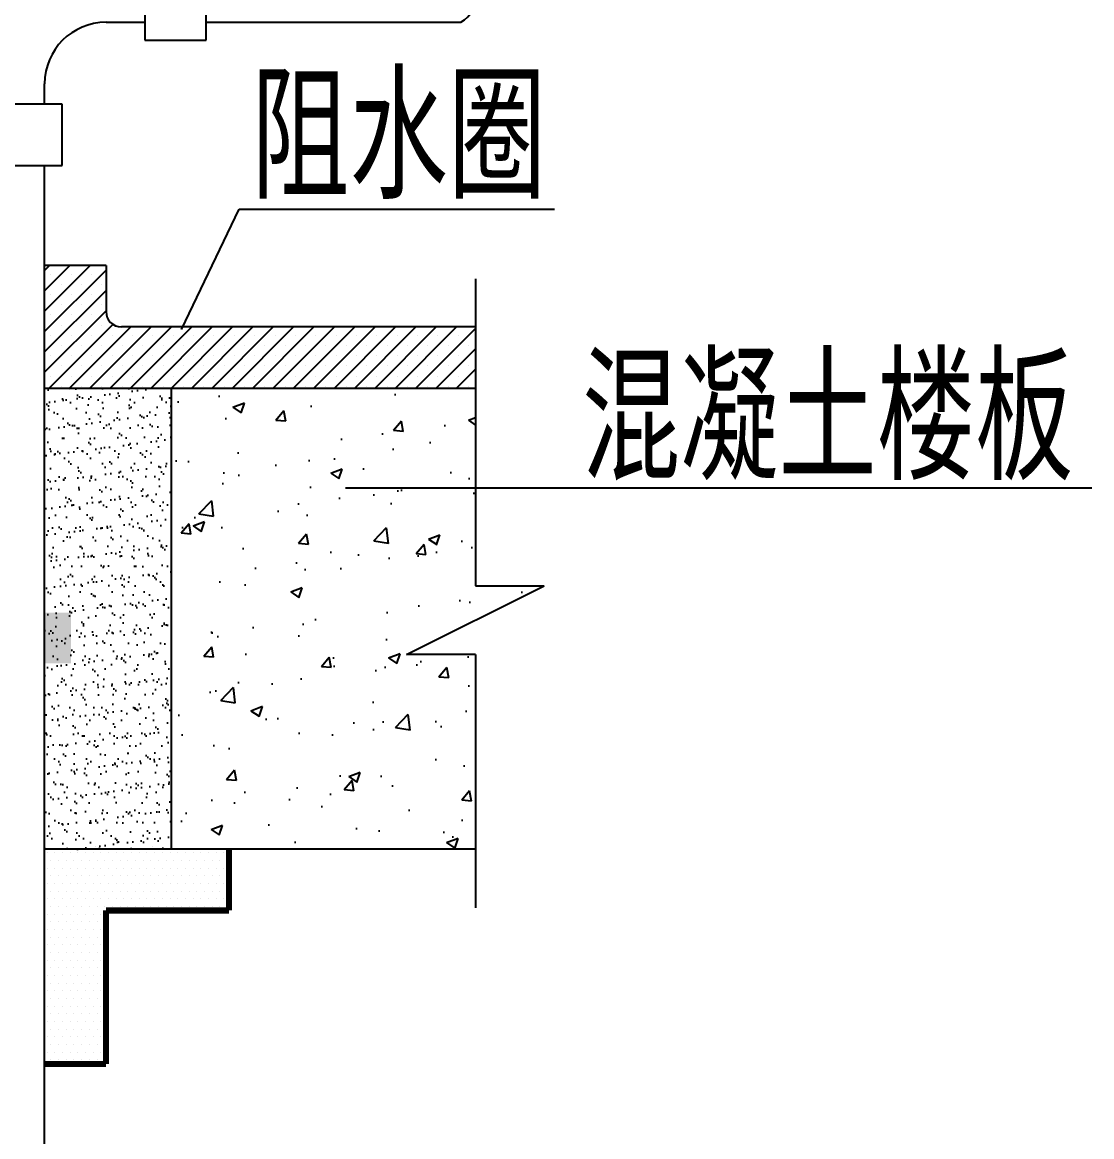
# Model space of a CAD drawing. Header units: inches. Extents: x 1616582 to 1832874, y -153958 to -93201.
# Drawn here: x 1628031 to 1633252, y -130869 to -125426 of the extents above; entities that cross this region are included whole.
import ezdxf

# ---------------------------------------------------------------- set-up
doc = ezdxf.new("R2010")
doc.units = ezdxf.units.IN
doc.header["$LTSCALE"] = 35
doc.header["$MEASUREMENT"] = 0
for name, color, linetype in [('0P', 7, 'Continuous'), ('HZ', 3, 'Continuous'), ('WALL', 51, 'Continuous')]:
    doc.layers.add(name, color=color, linetype=linetype)
doc.styles.add('HZ', font='romant.shx', dxfattribs={"width": 0.8, "bigfont": 'hztxt.shx'})

msp = doc.modelspace()

# ---------------------------------------------------------------- hatches: boundary and pattern name
at = {"layer": '0P'}
h = msp.add_hatch(dxfattribs=at)
h.set_pattern_fill('AR-CONC', color=256, scale=80, style=0)
h.set_pattern_definition([(50, (-64729.44, -33630.75), (573.80815, -50.20171), [60, -660]), (355, (-64729.44, -33630.75), (-111.00107, 601.7537), [48, -528]), (100.4514, (-64681.6, -33634.93), (462.8075, 551.55163), [50.99215, -560.91369]), (46.1842, (-64729.44, -33470.75), (853.79284, -132.4152), [90, -990]), (96.6356, (-64658.3, -33481.8), (747.73016, 779.2943), [76.48823, -841.3704]), (351.1842, (-64729.44, -33470.75), (747.72956, 779.2949), [72, -792]), (21, (-64649.44, -33510.75), (477.52564, -322.09511), [60, -660]), (326, (-64649.44, -33510.75), (194.65227, 580.12004), [48, -528]), (71.4514, (-64609.65, -33537.6), (672.1781, 258.0244), [50.99215, -560.91369]), (37.5, (-64729.44, -33630.75), (9.727884, 266.315083), [0, -521.6, 0, -536, 0, -530]), (7.5, (-64729.44, -33630.75), (210.45563, 315.52937), [0, -305.6, 0, -509.6, 0, -202]), (327.5, (-64907.84, -33630.75), (427.05795, -18.043897), [0, -200, 0, -624, 0, -828]), (317.5, (-64987.84, -33630.75), (466.548935, 80.083986), [0, -260, 0, -414.4, 0, -588])])
h.paths.add_polyline_path([(1626194.83756, -127213.50799), (1624806.0403, -127213.50799), (1624806.0403, -128177.9745), (1625142.0403, -128177.9745), (1624522.68957, -128487.64986), (1624496.36493, -128513.9745), (1624806.0403, -128513.9745), (1624806.0403, -129463.50799), (1626194.83756, -129463.50799)])
h.paths.add_polyline_path([(1629906.75024, -128513.97423), (1630578.75024, -128177.97423), (1630242.75024, -128177.97423), (1630242.75024, -127213.50799), (1628757.18429, -127213.50799), (1628757.18429, -129463.50799), (1630242.75024, -129463.50799), (1630242.75024, -128513.97423)])
h = msp.add_hatch(dxfattribs=at)
h.set_pattern_fill('AR-SAND', color=256, scale=50, style=0)
h.set_pattern_definition([(37.5, (-64729.444, -33630.75), (-3.149668, 96.3411885), [0, -76, 0, -85, 0, -81.25]), (7.5, (-64729.44, -33630.75), (88.488835, 141.107303), [0, -41, 0, -68.5, 0, -26.25]), (327.5, (-64790.944, -33630.75), (155.707093, 0.2829527), [0, -25, 0, -90, 0, -117.5]), (317.5, (-64790.94, -33630.75), (150.30633, 43.883778), [0, -12.5, 0, -59, 0, -67.5])])
h.paths.add_polyline_path([(1626194.83756, -129463.50799), (1626812.26092, -129463.50799), (1626812.26092, -127213.50799), (1626194.83756, -127213.50799)])
h.paths.add_polyline_path([(1628757.18429, -127213.50799), (1628139.76092, -127213.50799), (1628139.76092, -129463.50799), (1628757.18429, -129463.50799)])
msp.add_hatch(color=256, dxfattribs=at).paths.add_polyline_path([(1628269.34203, -128308.95249), (1628139.52623, -128308.95249), (1628139.52623, -128557.15453), (1628269.34203, -128557.15453)])

# ---------------------------------------------------------------- linework, layer by layer
for p, q in [((1628807.99461, -126926.70014), (1629090.05713, -126337.56296)), ((1629090.05713, -126337.56296), (1630629.1688, -126337.56296)), ((1629607.94058, -127700.07876), (1633251.55066, -127700.07876))]:
    msp.add_line(p, q)
msp.add_arc((1630083.42906, -125280.07576), 170.28533, 301.30182824, 58.69817176)
for p, q in [((1628628.60026, -124712.2724), (1628628.60026, -125512.2724)), ((1628928.60026, -125512.2724), (1628928.60026, -124712.2724)), ((1628439.76092, -125425.57475), (1628628.60026, -125425.57475)), ((1628928.60026, -125425.57475), (1630171.90019, -125425.57475)), ((1628628.60026, -125512.2724), (1628928.60026, -125512.2724)), ((1628139.76092, -125825.57475), (1628139.76092, -125725.57475)), ((1628226.01092, -125825.57475), (1626726.01092, -125825.57475)), ((1628226.01092, -126125.57475), (1628226.01092, -125825.57475)), ((1626726.01092, -126125.57475), (1628226.01092, -126125.57475)), ((1628139.76092, -131034.32177), (1628139.76092, -126125.57475)), ((1628757.18429, -127213.50799), (1628757.18429, -129463.50799))]:
    msp.add_line(p, q, dxfattribs=at)
msp.add_arc((1628439.76092, -125725.57475), 300, 90, 180, dxfattribs=at)
at = {"layer": 'WALL'}
for p, q in [((1628439.76092, -126613.50799), (1628139.76092, -126613.50799)), ((1628139.76092, -126637.68866), (1628163.94159, -126613.50799)), ((1628139.76092, -126737.12555), (1628263.37848, -126613.50799)), ((1628139.76092, -126836.56244), (1628362.81537, -126613.50799)), ((1628139.76092, -126935.99933), (1628439.76092, -126635.99933)), ((1628170.94049, -126656.22754), (1628170.94049, -126656.22754)), ((1628270.37738, -126656.22754), (1628270.37738, -126656.22754)), ((1628369.81427, -126656.22754), (1628369.81427, -126656.22754)), ((1628439.76092, -126613.50799), (1628439.76092, -126838.50799)), ((1628220.65894, -126705.94598), (1628220.65894, -126705.94598)), ((1628320.09583, -126705.94598), (1628320.09583, -126705.94598)), ((1628419.53272, -126705.94598), (1628419.53272, -126705.94598)), ((1630242.75024, -126678.83317), (1630242.75024, -128177.97423)), ((1628139.76092, -127035.43623), (1628439.76092, -126735.43623)), ((1628170.94049, -126755.66443), (1628170.94049, -126755.66443)), ((1628270.37738, -126755.66443), (1628270.37738, -126755.66443)), ((1628369.81427, -126755.66443), (1628369.81427, -126755.66443)), ((1628220.65894, -126805.38287), (1628220.65894, -126805.38287)), ((1628320.09583, -126805.38287), (1628320.09583, -126805.38287)), ((1628419.53272, -126805.38287), (1628419.53272, -126805.38287)), ((1628139.76092, -127134.87312), (1628439.76092, -126834.87312)), ((1628170.94049, -126855.10132), (1628170.94049, -126855.10132)), ((1628270.37738, -126855.10132), (1628270.37738, -126855.10132)), ((1628369.81427, -126855.10132), (1628369.81427, -126855.10132)), ((1628160.56294, -127213.50799), (1628473.15886, -126900.91207)), ((1628220.65894, -126904.81977), (1628220.65894, -126904.81977)), ((1628259.99983, -127213.50799), (1628559.99983, -126913.50799)), ((1628320.09583, -126904.81977), (1628320.09583, -126904.81977)), ((1628359.43672, -127213.50799), (1628659.43672, -126913.50799)), ((1628419.53272, -126904.81977), (1628419.53272, -126904.81977)), ((1628458.87361, -127213.50799), (1628758.87361, -126913.50799)), ((1630242.75024, -126913.50799), (1628514.76092, -126913.50799)), ((1628558.3105, -127213.50799), (1628858.3105, -126913.50799)), ((1628657.74739, -127213.50799), (1628957.74739, -126913.50799)), ((1628757.18429, -127213.50799), (1629057.18429, -126913.50799)), ((1628856.62118, -127213.50799), (1629156.62118, -126913.50799)), ((1628956.05807, -127213.50799), (1629256.05807, -126913.50799)), ((1629055.49496, -127213.50799), (1629355.49496, -126913.50799)), ((1629154.93185, -127213.50799), (1629454.93185, -126913.50799)), ((1629254.36874, -127213.50799), (1629554.36874, -126913.50799)), ((1629353.80563, -127213.50799), (1629653.80563, -126913.50799)), ((1629453.24252, -127213.50799), (1629753.24252, -126913.50799)), ((1629552.67941, -127213.50799), (1629852.67941, -126913.50799)), ((1629652.11631, -127213.50799), (1629952.11631, -126913.50799)), ((1629751.5532, -127213.50799), (1630051.5532, -126913.50799)), ((1629850.99009, -127213.50799), (1630150.99009, -126913.50799)), ((1629950.42698, -127213.50799), (1630242.75024, -126921.18473)), ((1628170.94049, -126954.53821), (1628170.94049, -126954.53821)), ((1628270.37738, -126954.53821), (1628270.37738, -126954.53821)), ((1628369.81427, -126954.53821), (1628369.81427, -126954.53821)), ((1628469.25116, -126954.53821), (1628469.25116, -126954.53821)), ((1628568.68805, -126954.53821), (1628568.68805, -126954.53821)), ((1628668.12495, -126954.53821), (1628668.12495, -126954.53821)), ((1628767.56184, -126954.53821), (1628767.56184, -126954.53821)), ((1628866.99873, -126954.53821), (1628866.99873, -126954.53821)), ((1628966.43562, -126954.53821), (1628966.43562, -126954.53821)), ((1629065.87251, -126954.53821), (1629065.87251, -126954.53821)), ((1629165.3094, -126954.53821), (1629165.3094, -126954.53821)), ((1629264.74629, -126954.53821), (1629264.74629, -126954.53821)), ((1629364.18318, -126954.53821), (1629364.18318, -126954.53821)), ((1629463.62007, -126954.53821), (1629463.62007, -126954.53821)), ((1629563.05697, -126954.53821), (1629563.05697, -126954.53821)), ((1629662.49386, -126954.53821), (1629662.49386, -126954.53821)), ((1629761.93075, -126954.53821), (1629761.93075, -126954.53821)), ((1629861.36764, -126954.53821), (1629861.36764, -126954.53821)), ((1629960.80453, -126954.53821), (1629960.80453, -126954.53821)), ((1630060.24142, -126954.53821), (1630060.24142, -126954.53821)), ((1630159.67831, -126954.53821), (1630159.67831, -126954.53821)), ((1628220.65894, -127004.25666), (1628220.65894, -127004.25666)), ((1628320.09583, -127004.25666), (1628320.09583, -127004.25666)), ((1628419.53272, -127004.25666), (1628419.53272, -127004.25666)), ((1628518.96961, -127004.25666), (1628518.96961, -127004.25666)), ((1628618.4065, -127004.25666), (1628618.4065, -127004.25666)), ((1628717.84339, -127004.25666), (1628717.84339, -127004.25666)), ((1628817.28028, -127004.25666), (1628817.28028, -127004.25666)), ((1628916.71717, -127004.25666), (1628916.71717, -127004.25666)), ((1629016.15406, -127004.25666), (1629016.15406, -127004.25666)), ((1629115.59096, -127004.25666), (1629115.59096, -127004.25666)), ((1629215.02785, -127004.25666), (1629215.02785, -127004.25666)), ((1629314.46474, -127004.25666), (1629314.46474, -127004.25666)), ((1629413.90163, -127004.25666), (1629413.90163, -127004.25666)), ((1629513.33852, -127004.25666), (1629513.33852, -127004.25666)), ((1629612.77541, -127004.25666), (1629612.77541, -127004.25666)), ((1629712.2123, -127004.25666), (1629712.2123, -127004.25666)), ((1629811.64919, -127004.25666), (1629811.64919, -127004.25666)), ((1629911.08608, -127004.25666), (1629911.08608, -127004.25666)), ((1630010.52298, -127004.25666), (1630010.52298, -127004.25666)), ((1630049.86387, -127213.50799), (1630242.75024, -127020.62162)), ((1630109.95987, -127004.25666), (1630109.95987, -127004.25666)), ((1630209.39676, -127004.25666), (1630209.39676, -127004.25666)), ((1628170.94049, -127053.9751), (1628170.94049, -127053.9751)), ((1628270.37738, -127053.9751), (1628270.37738, -127053.9751)), ((1628369.81427, -127053.9751), (1628369.81427, -127053.9751)), ((1628469.25116, -127053.9751), (1628469.25116, -127053.9751)), ((1628568.68805, -127053.9751), (1628568.68805, -127053.9751)), ((1628668.12495, -127053.9751), (1628668.12495, -127053.9751)), ((1628767.56184, -127053.9751), (1628767.56184, -127053.9751)), ((1628866.99873, -127053.9751), (1628866.99873, -127053.9751)), ((1628966.43562, -127053.9751), (1628966.43562, -127053.9751)), ((1629065.87251, -127053.9751), (1629065.87251, -127053.9751)), ((1629165.3094, -127053.9751), (1629165.3094, -127053.9751)), ((1629264.74629, -127053.9751), (1629264.74629, -127053.9751)), ((1629364.18318, -127053.9751), (1629364.18318, -127053.9751)), ((1629463.62007, -127053.9751), (1629463.62007, -127053.9751)), ((1629563.05697, -127053.9751), (1629563.05697, -127053.9751)), ((1629662.49386, -127053.9751), (1629662.49386, -127053.9751)), ((1629761.93075, -127053.9751), (1629761.93075, -127053.9751)), ((1629861.36764, -127053.9751), (1629861.36764, -127053.9751)), ((1629960.80453, -127053.9751), (1629960.80453, -127053.9751)), ((1630060.24142, -127053.9751), (1630060.24142, -127053.9751)), ((1630159.67831, -127053.9751), (1630159.67831, -127053.9751)), ((1628220.65894, -127103.69355), (1628220.65894, -127103.69355)), ((1628320.09583, -127103.69355), (1628320.09583, -127103.69355)), ((1628419.53272, -127103.69355), (1628419.53272, -127103.69355)), ((1628518.96961, -127103.69355), (1628518.96961, -127103.69355)), ((1628618.4065, -127103.69355), (1628618.4065, -127103.69355)), ((1628717.84339, -127103.69355), (1628717.84339, -127103.69355)), ((1628817.28028, -127103.69355), (1628817.28028, -127103.69355)), ((1628916.71717, -127103.69355), (1628916.71717, -127103.69355)), ((1629016.15406, -127103.69355), (1629016.15406, -127103.69355)), ((1629115.59096, -127103.69355), (1629115.59096, -127103.69355)), ((1629215.02785, -127103.69355), (1629215.02785, -127103.69355)), ((1629314.46474, -127103.69355), (1629314.46474, -127103.69355)), ((1629413.90163, -127103.69355), (1629413.90163, -127103.69355)), ((1629513.33852, -127103.69355), (1629513.33852, -127103.69355)), ((1629612.77541, -127103.69355), (1629612.77541, -127103.69355)), ((1629712.2123, -127103.69355), (1629712.2123, -127103.69355)), ((1629811.64919, -127103.69355), (1629811.64919, -127103.69355)), ((1629911.08608, -127103.69355), (1629911.08608, -127103.69355)), ((1630010.52298, -127103.69355), (1630010.52298, -127103.69355)), ((1630109.95987, -127103.69355), (1630109.95987, -127103.69355)), ((1630149.30076, -127213.50799), (1630242.75024, -127120.05851)), ((1630209.39676, -127103.69355), (1630209.39676, -127103.69355)), ((1628170.94049, -127153.41199), (1628170.94049, -127153.41199)), ((1628270.37738, -127153.41199), (1628270.37738, -127153.41199)), ((1628369.81427, -127153.41199), (1628369.81427, -127153.41199)), ((1628469.25116, -127153.41199), (1628469.25116, -127153.41199)), ((1628568.68805, -127153.41199), (1628568.68805, -127153.41199)), ((1628668.12495, -127153.41199), (1628668.12495, -127153.41199)), ((1628767.56184, -127153.41199), (1628767.56184, -127153.41199)), ((1628866.99873, -127153.41199), (1628866.99873, -127153.41199)), ((1628966.43562, -127153.41199), (1628966.43562, -127153.41199)), ((1629065.87251, -127153.41199), (1629065.87251, -127153.41199)), ((1629165.3094, -127153.41199), (1629165.3094, -127153.41199)), ((1629264.74629, -127153.41199), (1629264.74629, -127153.41199)), ((1629364.18318, -127153.41199), (1629364.18318, -127153.41199)), ((1629463.62007, -127153.41199), (1629463.62007, -127153.41199)), ((1629563.05697, -127153.41199), (1629563.05697, -127153.41199)), ((1629662.49386, -127153.41199), (1629662.49386, -127153.41199)), ((1629761.93075, -127153.41199), (1629761.93075, -127153.41199)), ((1629861.36764, -127153.41199), (1629861.36764, -127153.41199)), ((1629960.80453, -127153.41199), (1629960.80453, -127153.41199)), ((1630060.24142, -127153.41199), (1630060.24142, -127153.41199)), ((1630159.67831, -127153.41199), (1630159.67831, -127153.41199)), ((1630242.75024, -127213.50799), (1628139.76092, -127213.50799)), ((1628220.65894, -127203.13044), (1628220.65894, -127203.13044)), ((1628258.99307, -127220.21441), (1628258.99307, -127220.21441)), ((1628320.09583, -127203.13044), (1628320.09583, -127203.13044)), ((1628419.53272, -127203.13044), (1628419.53272, -127203.13044)), ((1628518.96961, -127203.13044), (1628518.96961, -127203.13044)), ((1628618.4065, -127203.13044), (1628618.4065, -127203.13044)), ((1628717.84339, -127203.13044), (1628717.84339, -127203.13044)), ((1628817.28028, -127203.13044), (1628817.28028, -127203.13044)), ((1628916.71717, -127203.13044), (1628916.71717, -127203.13044)), ((1629016.15406, -127203.13044), (1629016.15406, -127203.13044)), ((1629115.59096, -127203.13044), (1629115.59096, -127203.13044)), ((1629215.02785, -127203.13044), (1629215.02785, -127203.13044)), ((1629314.46474, -127203.13044), (1629314.46474, -127203.13044)), ((1629413.90163, -127203.13044), (1629413.90163, -127203.13044)), ((1629513.33852, -127203.13044), (1629513.33852, -127203.13044)), ((1629612.77541, -127203.13044), (1629612.77541, -127203.13044)), ((1629712.2123, -127203.13044), (1629712.2123, -127203.13044)), ((1629811.64919, -127203.13044), (1629811.64919, -127203.13044)), ((1629911.08608, -127203.13044), (1629911.08608, -127203.13044)), ((1630010.52298, -127203.13044), (1630010.52298, -127203.13044)), ((1630109.95987, -127203.13044), (1630109.95987, -127203.13044)), ((1630209.39676, -127203.13044), (1630209.39676, -127203.13044)), ((1629906.75024, -128513.97423), (1630578.75024, -128177.97423)), ((1630242.75024, -128177.97423), (1630578.75024, -128177.97423)), ((1630277.80978, -128328.11264), (1630277.80978, -128328.11264)), ((1630242.75024, -128513.97423), (1629906.75024, -128513.97423)), ((1630242.75024, -128513.97423), (1630242.75024, -129750.55526)), ((1630242.75024, -129463.50799), (1628139.76092, -129463.50799)), ((1628152.0738, -129481.2808), (1628152.0738, -129481.2808)), ((1628189.5738, -129481.2808), (1628189.5738, -129481.2808)), ((1628227.0738, -129481.2808), (1628227.0738, -129481.2808)), ((1628264.5738, -129481.2808), (1628264.5738, -129481.2808)), ((1628302.0738, -129481.2808), (1628302.0738, -129481.2808)), ((1628339.5738, -129481.2808), (1628339.5738, -129481.2808)), ((1628377.0738, -129481.2808), (1628377.0738, -129481.2808)), ((1628387.36045, -129450.74657), (1628387.36045, -129450.74657)), ((1628414.5738, -129481.2808), (1628414.5738, -129481.2808)), ((1628452.0738, -129481.2808), (1628452.0738, -129481.2808)), ((1628489.5738, -129481.2808), (1628489.5738, -129481.2808)), ((1628527.0738, -129481.2808), (1628527.0738, -129481.2808)), ((1628564.5738, -129481.2808), (1628564.5738, -129481.2808)), ((1628602.0738, -129481.2808), (1628602.0738, -129481.2808)), ((1628639.5738, -129481.2808), (1628639.5738, -129481.2808)), ((1628667.63322, -129450.23725), (1628667.63322, -129450.23725)), ((1628677.0738, -129481.2808), (1628677.0738, -129481.2808)), ((1628714.5738, -129481.2808), (1628714.5738, -129481.2808)), ((1628752.0738, -129481.2808), (1628752.0738, -129481.2808)), ((1628789.5738, -129481.2808), (1628789.5738, -129481.2808)), ((1628827.0738, -129481.2808), (1628827.0738, -129481.2808)), ((1628864.5738, -129481.2808), (1628864.5738, -129481.2808)), ((1628902.0738, -129481.2808), (1628902.0738, -129481.2808)), ((1628939.5738, -129481.2808), (1628939.5738, -129481.2808)), ((1628977.0738, -129481.2808), (1628977.0738, -129481.2808)), ((1629014.5738, -129481.2808), (1629014.5738, -129481.2808)), ((1628170.8238, -129518.7808), (1628170.8238, -129518.7808)), ((1628208.3238, -129518.7808), (1628208.3238, -129518.7808)), ((1628245.8238, -129518.7808), (1628245.8238, -129518.7808)), ((1628283.3238, -129518.7808), (1628283.3238, -129518.7808)), ((1628320.8238, -129518.7808), (1628320.8238, -129518.7808)), ((1628358.3238, -129518.7808), (1628358.3238, -129518.7808)), ((1628395.8238, -129518.7808), (1628395.8238, -129518.7808)), ((1628433.3238, -129518.7808), (1628433.3238, -129518.7808)), ((1628470.8238, -129518.7808), (1628470.8238, -129518.7808)), ((1628508.3238, -129518.7808), (1628508.3238, -129518.7808)), ((1628545.8238, -129518.7808), (1628545.8238, -129518.7808)), ((1628583.3238, -129518.7808), (1628583.3238, -129518.7808)), ((1628620.8238, -129518.7808), (1628620.8238, -129518.7808)), ((1628658.3238, -129518.7808), (1628658.3238, -129518.7808)), ((1628695.8238, -129518.7808), (1628695.8238, -129518.7808)), ((1628733.3238, -129518.7808), (1628733.3238, -129518.7808)), ((1628770.8238, -129518.7808), (1628770.8238, -129518.7808)), ((1628808.3238, -129518.7808), (1628808.3238, -129518.7808)), ((1628845.8238, -129518.7808), (1628845.8238, -129518.7808)), ((1628883.3238, -129518.7808), (1628883.3238, -129518.7808)), ((1628920.8238, -129518.7808), (1628920.8238, -129518.7808)), ((1628958.3238, -129518.7808), (1628958.3238, -129518.7808)), ((1628995.8238, -129518.7808), (1628995.8238, -129518.7808)), ((1629033.3238, -129518.7808), (1629033.3238, -129518.7808)), ((1628152.0738, -129556.2808), (1628152.0738, -129556.2808)), ((1628170.8238, -129593.7808), (1628170.8238, -129593.7808)), ((1628189.5738, -129556.2808), (1628189.5738, -129556.2808)), ((1628208.3238, -129593.7808), (1628208.3238, -129593.7808)), ((1628227.0738, -129556.2808), (1628227.0738, -129556.2808)), ((1628245.8238, -129593.7808), (1628245.8238, -129593.7808)), ((1628264.5738, -129556.2808), (1628264.5738, -129556.2808)), ((1628283.3238, -129593.7808), (1628283.3238, -129593.7808)), ((1628302.0738, -129556.2808), (1628302.0738, -129556.2808)), ((1628320.8238, -129593.7808), (1628320.8238, -129593.7808)), ((1628339.5738, -129556.2808), (1628339.5738, -129556.2808)), ((1628358.3238, -129593.7808), (1628358.3238, -129593.7808)), ((1628377.0738, -129556.2808), (1628377.0738, -129556.2808)), ((1628395.8238, -129593.7808), (1628395.8238, -129593.7808)), ((1628414.5738, -129556.2808), (1628414.5738, -129556.2808)), ((1628433.3238, -129593.7808), (1628433.3238, -129593.7808)), ((1628452.0738, -129556.2808), (1628452.0738, -129556.2808)), ((1628470.8238, -129593.7808), (1628470.8238, -129593.7808)), ((1628489.5738, -129556.2808), (1628489.5738, -129556.2808)), ((1628508.3238, -129593.7808), (1628508.3238, -129593.7808)), ((1628527.0738, -129556.2808), (1628527.0738, -129556.2808)), ((1628545.8238, -129593.7808), (1628545.8238, -129593.7808)), ((1628564.5738, -129556.2808), (1628564.5738, -129556.2808)), ((1628583.3238, -129593.7808), (1628583.3238, -129593.7808)), ((1628602.0738, -129556.2808), (1628602.0738, -129556.2808)), ((1628620.8238, -129593.7808), (1628620.8238, -129593.7808)), ((1628639.5738, -129556.2808), (1628639.5738, -129556.2808)), ((1628658.3238, -129593.7808), (1628658.3238, -129593.7808)), ((1628677.0738, -129556.2808), (1628677.0738, -129556.2808)), ((1628695.8238, -129593.7808), (1628695.8238, -129593.7808)), ((1628714.5738, -129556.2808), (1628714.5738, -129556.2808)), ((1628733.3238, -129593.7808), (1628733.3238, -129593.7808)), ((1628752.0738, -129556.2808), (1628752.0738, -129556.2808)), ((1628770.8238, -129593.7808), (1628770.8238, -129593.7808)), ((1628789.5738, -129556.2808), (1628789.5738, -129556.2808)), ((1628808.3238, -129593.7808), (1628808.3238, -129593.7808)), ((1628827.0738, -129556.2808), (1628827.0738, -129556.2808)), ((1628845.8238, -129593.7808), (1628845.8238, -129593.7808)), ((1628864.5738, -129556.2808), (1628864.5738, -129556.2808)), ((1628883.3238, -129593.7808), (1628883.3238, -129593.7808)), ((1628902.0738, -129556.2808), (1628902.0738, -129556.2808)), ((1628920.8238, -129593.7808), (1628920.8238, -129593.7808)), ((1628939.5738, -129556.2808), (1628939.5738, -129556.2808)), ((1628958.3238, -129593.7808), (1628958.3238, -129593.7808)), ((1628977.0738, -129556.2808), (1628977.0738, -129556.2808)), ((1628995.8238, -129593.7808), (1628995.8238, -129593.7808)), ((1629014.5738, -129556.2808), (1629014.5738, -129556.2808)), ((1629033.3238, -129593.7808), (1629033.3238, -129593.7808)), ((1628152.0738, -129631.2808), (1628152.0738, -129631.2808)), ((1628189.5738, -129631.2808), (1628189.5738, -129631.2808)), ((1628227.0738, -129631.2808), (1628227.0738, -129631.2808)), ((1628264.5738, -129631.2808), (1628264.5738, -129631.2808)), ((1628302.0738, -129631.2808), (1628302.0738, -129631.2808)), ((1628339.5738, -129631.2808), (1628339.5738, -129631.2808)), ((1628377.0738, -129631.2808), (1628377.0738, -129631.2808)), ((1628414.5738, -129631.2808), (1628414.5738, -129631.2808)), ((1628452.0738, -129631.2808), (1628452.0738, -129631.2808)), ((1628489.5738, -129631.2808), (1628489.5738, -129631.2808)), ((1628527.0738, -129631.2808), (1628527.0738, -129631.2808)), ((1628564.5738, -129631.2808), (1628564.5738, -129631.2808)), ((1628602.0738, -129631.2808), (1628602.0738, -129631.2808)), ((1628639.5738, -129631.2808), (1628639.5738, -129631.2808)), ((1628677.0738, -129631.2808), (1628677.0738, -129631.2808)), ((1628714.5738, -129631.2808), (1628714.5738, -129631.2808)), ((1628752.0738, -129631.2808), (1628752.0738, -129631.2808)), ((1628789.5738, -129631.2808), (1628789.5738, -129631.2808)), ((1628827.0738, -129631.2808), (1628827.0738, -129631.2808)), ((1628864.5738, -129631.2808), (1628864.5738, -129631.2808)), ((1628902.0738, -129631.2808), (1628902.0738, -129631.2808)), ((1628939.5738, -129631.2808), (1628939.5738, -129631.2808)), ((1628977.0738, -129631.2808), (1628977.0738, -129631.2808)), ((1629014.5738, -129631.2808), (1629014.5738, -129631.2808)), ((1628152.0738, -129706.2808), (1628152.0738, -129706.2808)), ((1628170.8238, -129668.7808), (1628170.8238, -129668.7808)), ((1628189.5738, -129706.2808), (1628189.5738, -129706.2808)), ((1628208.3238, -129668.7808), (1628208.3238, -129668.7808)), ((1628227.0738, -129706.2808), (1628227.0738, -129706.2808)), ((1628245.8238, -129668.7808), (1628245.8238, -129668.7808)), ((1628264.5738, -129706.2808), (1628264.5738, -129706.2808)), ((1628283.3238, -129668.7808), (1628283.3238, -129668.7808)), ((1628302.0738, -129706.2808), (1628302.0738, -129706.2808)), ((1628320.8238, -129668.7808), (1628320.8238, -129668.7808)), ((1628339.5738, -129706.2808), (1628339.5738, -129706.2808)), ((1628358.3238, -129668.7808), (1628358.3238, -129668.7808)), ((1628377.0738, -129706.2808), (1628377.0738, -129706.2808)), ((1628395.8238, -129668.7808), (1628395.8238, -129668.7808)), ((1628414.5738, -129706.2808), (1628414.5738, -129706.2808)), ((1628433.3238, -129668.7808), (1628433.3238, -129668.7808)), ((1628452.0738, -129706.2808), (1628452.0738, -129706.2808)), ((1628470.8238, -129668.7808), (1628470.8238, -129668.7808)), ((1628489.5738, -129706.2808), (1628489.5738, -129706.2808)), ((1628508.3238, -129668.7808), (1628508.3238, -129668.7808)), ((1628527.0738, -129706.2808), (1628527.0738, -129706.2808)), ((1628545.8238, -129668.7808), (1628545.8238, -129668.7808)), ((1628564.5738, -129706.2808), (1628564.5738, -129706.2808)), ((1628583.3238, -129668.7808), (1628583.3238, -129668.7808)), ((1628602.0738, -129706.2808), (1628602.0738, -129706.2808)), ((1628620.8238, -129668.7808), (1628620.8238, -129668.7808)), ((1628639.5738, -129706.2808), (1628639.5738, -129706.2808)), ((1628658.3238, -129668.7808), (1628658.3238, -129668.7808)), ((1628677.0738, -129706.2808), (1628677.0738, -129706.2808)), ((1628695.8238, -129668.7808), (1628695.8238, -129668.7808)), ((1628714.5738, -129706.2808), (1628714.5738, -129706.2808)), ((1628733.3238, -129668.7808), (1628733.3238, -129668.7808)), ((1628752.0738, -129706.2808), (1628752.0738, -129706.2808)), ((1628770.8238, -129668.7808), (1628770.8238, -129668.7808)), ((1628789.5738, -129706.2808), (1628789.5738, -129706.2808)), ((1628808.3238, -129668.7808), (1628808.3238, -129668.7808)), ((1628827.0738, -129706.2808), (1628827.0738, -129706.2808)), ((1628845.8238, -129668.7808), (1628845.8238, -129668.7808)), ((1628864.5738, -129706.2808), (1628864.5738, -129706.2808)), ((1628883.3238, -129668.7808), (1628883.3238, -129668.7808)), ((1628902.0738, -129706.2808), (1628902.0738, -129706.2808)), ((1628920.8238, -129668.7808), (1628920.8238, -129668.7808)), ((1628939.5738, -129706.2808), (1628939.5738, -129706.2808)), ((1628958.3238, -129668.7808), (1628958.3238, -129668.7808)), ((1628977.0738, -129706.2808), (1628977.0738, -129706.2808)), ((1628995.8238, -129668.7808), (1628995.8238, -129668.7808)), ((1629014.5738, -129706.2808), (1629014.5738, -129706.2808)), ((1629033.3238, -129668.7808), (1629033.3238, -129668.7808)), ((1628170.8238, -129743.7808), (1628170.8238, -129743.7808)), ((1628208.3238, -129743.7808), (1628208.3238, -129743.7808)), ((1628245.8238, -129743.7808), (1628245.8238, -129743.7808)), ((1628283.3238, -129743.7808), (1628283.3238, -129743.7808)), ((1628320.8238, -129743.7808), (1628320.8238, -129743.7808)), ((1628358.3238, -129743.7808), (1628358.3238, -129743.7808)), ((1628395.8238, -129743.7808), (1628395.8238, -129743.7808)), ((1628433.3238, -129743.7808), (1628433.3238, -129743.7808)), ((1628470.8238, -129743.7808), (1628470.8238, -129743.7808)), ((1628508.3238, -129743.7808), (1628508.3238, -129743.7808)), ((1628545.8238, -129743.7808), (1628545.8238, -129743.7808)), ((1628583.3238, -129743.7808), (1628583.3238, -129743.7808)), ((1628620.8238, -129743.7808), (1628620.8238, -129743.7808)), ((1628658.3238, -129743.7808), (1628658.3238, -129743.7808)), ((1628695.8238, -129743.7808), (1628695.8238, -129743.7808)), ((1628733.3238, -129743.7808), (1628733.3238, -129743.7808)), ((1628770.8238, -129743.7808), (1628770.8238, -129743.7808)), ((1628808.3238, -129743.7808), (1628808.3238, -129743.7808)), ((1628845.8238, -129743.7808), (1628845.8238, -129743.7808)), ((1628883.3238, -129743.7808), (1628883.3238, -129743.7808)), ((1628920.8238, -129743.7808), (1628920.8238, -129743.7808)), ((1628958.3238, -129743.7808), (1628958.3238, -129743.7808)), ((1628995.8238, -129743.7808), (1628995.8238, -129743.7808)), ((1629033.3238, -129743.7808), (1629033.3238, -129743.7808)), ((1628152.0738, -129781.2808), (1628152.0738, -129781.2808)), ((1628189.5738, -129781.2808), (1628189.5738, -129781.2808)), ((1628227.0738, -129781.2808), (1628227.0738, -129781.2808)), ((1628264.5738, -129781.2808), (1628264.5738, -129781.2808)), ((1628302.0738, -129781.2808), (1628302.0738, -129781.2808)), ((1628339.5738, -129781.2808), (1628339.5738, -129781.2808)), ((1628377.0738, -129781.2808), (1628377.0738, -129781.2808)), ((1628414.5738, -129781.2808), (1628414.5738, -129781.2808)), ((1628152.0738, -129856.2808), (1628152.0738, -129856.2808)), ((1628170.8238, -129818.7808), (1628170.8238, -129818.7808)), ((1628189.5738, -129856.2808), (1628189.5738, -129856.2808)), ((1628208.3238, -129818.7808), (1628208.3238, -129818.7808)), ((1628227.0738, -129856.2808), (1628227.0738, -129856.2808)), ((1628245.8238, -129818.7808), (1628245.8238, -129818.7808)), ((1628264.5738, -129856.2808), (1628264.5738, -129856.2808)), ((1628283.3238, -129818.7808), (1628283.3238, -129818.7808)), ((1628302.0738, -129856.2808), (1628302.0738, -129856.2808)), ((1628320.8238, -129818.7808), (1628320.8238, -129818.7808)), ((1628339.5738, -129856.2808), (1628339.5738, -129856.2808)), ((1628358.3238, -129818.7808), (1628358.3238, -129818.7808)), ((1628377.0738, -129856.2808), (1628377.0738, -129856.2808)), ((1628395.8238, -129818.7808), (1628395.8238, -129818.7808)), ((1628414.5738, -129856.2808), (1628414.5738, -129856.2808)), ((1628433.3238, -129818.7808), (1628433.3238, -129818.7808)), ((1628170.8238, -129893.7808), (1628170.8238, -129893.7808)), ((1628208.3238, -129893.7808), (1628208.3238, -129893.7808)), ((1628245.8238, -129893.7808), (1628245.8238, -129893.7808)), ((1628283.3238, -129893.7808), (1628283.3238, -129893.7808)), ((1628320.8238, -129893.7808), (1628320.8238, -129893.7808)), ((1628358.3238, -129893.7808), (1628358.3238, -129893.7808)), ((1628395.8238, -129893.7808), (1628395.8238, -129893.7808)), ((1628433.3238, -129893.7808), (1628433.3238, -129893.7808)), ((1628152.0738, -129931.2808), (1628152.0738, -129931.2808)), ((1628170.8238, -129968.7808), (1628170.8238, -129968.7808)), ((1628189.5738, -129931.2808), (1628189.5738, -129931.2808)), ((1628208.3238, -129968.7808), (1628208.3238, -129968.7808)), ((1628227.0738, -129931.2808), (1628227.0738, -129931.2808)), ((1628245.8238, -129968.7808), (1628245.8238, -129968.7808)), ((1628264.5738, -129931.2808), (1628264.5738, -129931.2808)), ((1628283.3238, -129968.7808), (1628283.3238, -129968.7808)), ((1628302.0738, -129931.2808), (1628302.0738, -129931.2808)), ((1628320.8238, -129968.7808), (1628320.8238, -129968.7808)), ((1628339.5738, -129931.2808), (1628339.5738, -129931.2808)), ((1628358.3238, -129968.7808), (1628358.3238, -129968.7808)), ((1628377.0738, -129931.2808), (1628377.0738, -129931.2808)), ((1628395.8238, -129968.7808), (1628395.8238, -129968.7808)), ((1628414.5738, -129931.2808), (1628414.5738, -129931.2808)), ((1628433.3238, -129968.7808), (1628433.3238, -129968.7808)), ((1628152.0738, -130006.2808), (1628152.0738, -130006.2808)), ((1628189.5738, -130006.2808), (1628189.5738, -130006.2808)), ((1628227.0738, -130006.2808), (1628227.0738, -130006.2808)), ((1628264.5738, -130006.2808), (1628264.5738, -130006.2808)), ((1628302.0738, -130006.2808), (1628302.0738, -130006.2808)), ((1628339.5738, -130006.2808), (1628339.5738, -130006.2808)), ((1628377.0738, -130006.2808), (1628377.0738, -130006.2808)), ((1628414.5738, -130006.2808), (1628414.5738, -130006.2808)), ((1628152.0738, -130081.2808), (1628152.0738, -130081.2808)), ((1628170.8238, -130043.7808), (1628170.8238, -130043.7808)), ((1628189.5738, -130081.2808), (1628189.5738, -130081.2808)), ((1628208.3238, -130043.7808), (1628208.3238, -130043.7808)), ((1628227.0738, -130081.2808), (1628227.0738, -130081.2808)), ((1628245.8238, -130043.7808), (1628245.8238, -130043.7808)), ((1628264.5738, -130081.2808), (1628264.5738, -130081.2808)), ((1628283.3238, -130043.7808), (1628283.3238, -130043.7808)), ((1628302.0738, -130081.2808), (1628302.0738, -130081.2808)), ((1628320.8238, -130043.7808), (1628320.8238, -130043.7808)), ((1628339.5738, -130081.2808), (1628339.5738, -130081.2808)), ((1628358.3238, -130043.7808), (1628358.3238, -130043.7808)), ((1628377.0738, -130081.2808), (1628377.0738, -130081.2808)), ((1628395.8238, -130043.7808), (1628395.8238, -130043.7808)), ((1628414.5738, -130081.2808), (1628414.5738, -130081.2808)), ((1628433.3238, -130043.7808), (1628433.3238, -130043.7808)), ((1628170.8238, -130118.7808), (1628170.8238, -130118.7808)), ((1628208.3238, -130118.7808), (1628208.3238, -130118.7808)), ((1628245.8238, -130118.7808), (1628245.8238, -130118.7808)), ((1628283.3238, -130118.7808), (1628283.3238, -130118.7808)), ((1628320.8238, -130118.7808), (1628320.8238, -130118.7808)), ((1628358.3238, -130118.7808), (1628358.3238, -130118.7808)), ((1628395.8238, -130118.7808), (1628395.8238, -130118.7808)), ((1628433.3238, -130118.7808), (1628433.3238, -130118.7808)), ((1628152.0738, -130156.2808), (1628152.0738, -130156.2808)), ((1628170.8238, -130193.7808), (1628170.8238, -130193.7808)), ((1628189.5738, -130156.2808), (1628189.5738, -130156.2808)), ((1628208.3238, -130193.7808), (1628208.3238, -130193.7808)), ((1628227.0738, -130156.2808), (1628227.0738, -130156.2808)), ((1628245.8238, -130193.7808), (1628245.8238, -130193.7808)), ((1628264.5738, -130156.2808), (1628264.5738, -130156.2808)), ((1628283.3238, -130193.7808), (1628283.3238, -130193.7808)), ((1628302.0738, -130156.2808), (1628302.0738, -130156.2808)), ((1628320.8238, -130193.7808), (1628320.8238, -130193.7808)), ((1628339.5738, -130156.2808), (1628339.5738, -130156.2808)), ((1628358.3238, -130193.7808), (1628358.3238, -130193.7808)), ((1628377.0738, -130156.2808), (1628377.0738, -130156.2808)), ((1628395.8238, -130193.7808), (1628395.8238, -130193.7808)), ((1628414.5738, -130156.2808), (1628414.5738, -130156.2808)), ((1628433.3238, -130193.7808), (1628433.3238, -130193.7808)), ((1628152.0738, -130231.2808), (1628152.0738, -130231.2808)), ((1628189.5738, -130231.2808), (1628189.5738, -130231.2808)), ((1628227.0738, -130231.2808), (1628227.0738, -130231.2808)), ((1628264.5738, -130231.2808), (1628264.5738, -130231.2808)), ((1628302.0738, -130231.2808), (1628302.0738, -130231.2808)), ((1628339.5738, -130231.2808), (1628339.5738, -130231.2808)), ((1628377.0738, -130231.2808), (1628377.0738, -130231.2808)), ((1628414.5738, -130231.2808), (1628414.5738, -130231.2808)), ((1628170.8238, -130268.7808), (1628170.8238, -130268.7808)), ((1628208.3238, -130268.7808), (1628208.3238, -130268.7808)), ((1628245.8238, -130268.7808), (1628245.8238, -130268.7808)), ((1628283.3238, -130268.7808), (1628283.3238, -130268.7808)), ((1628320.8238, -130268.7808), (1628320.8238, -130268.7808)), ((1628358.3238, -130268.7808), (1628358.3238, -130268.7808)), ((1628395.8238, -130268.7808), (1628395.8238, -130268.7808)), ((1628433.3238, -130268.7808), (1628433.3238, -130268.7808)), ((1628152.0738, -130306.2808), (1628152.0738, -130306.2808)), ((1628170.8238, -130343.7808), (1628170.8238, -130343.7808)), ((1628189.5738, -130306.2808), (1628189.5738, -130306.2808)), ((1628208.3238, -130343.7808), (1628208.3238, -130343.7808)), ((1628227.0738, -130306.2808), (1628227.0738, -130306.2808)), ((1628245.8238, -130343.7808), (1628245.8238, -130343.7808)), ((1628264.5738, -130306.2808), (1628264.5738, -130306.2808)), ((1628283.3238, -130343.7808), (1628283.3238, -130343.7808)), ((1628302.0738, -130306.2808), (1628302.0738, -130306.2808)), ((1628320.8238, -130343.7808), (1628320.8238, -130343.7808)), ((1628339.5738, -130306.2808), (1628339.5738, -130306.2808)), ((1628358.3238, -130343.7808), (1628358.3238, -130343.7808)), ((1628377.0738, -130306.2808), (1628377.0738, -130306.2808)), ((1628395.8238, -130343.7808), (1628395.8238, -130343.7808)), ((1628414.5738, -130306.2808), (1628414.5738, -130306.2808)), ((1628433.3238, -130343.7808), (1628433.3238, -130343.7808)), ((1628152.0738, -130381.2808), (1628152.0738, -130381.2808)), ((1628189.5738, -130381.2808), (1628189.5738, -130381.2808)), ((1628227.0738, -130381.2808), (1628227.0738, -130381.2808)), ((1628264.5738, -130381.2808), (1628264.5738, -130381.2808)), ((1628302.0738, -130381.2808), (1628302.0738, -130381.2808)), ((1628339.5738, -130381.2808), (1628339.5738, -130381.2808)), ((1628377.0738, -130381.2808), (1628377.0738, -130381.2808)), ((1628414.5738, -130381.2808), (1628414.5738, -130381.2808)), ((1628152.0738, -130456.2808), (1628152.0738, -130456.2808)), ((1628170.8238, -130418.7808), (1628170.8238, -130418.7808)), ((1628189.5738, -130456.2808), (1628189.5738, -130456.2808)), ((1628208.3238, -130418.7808), (1628208.3238, -130418.7808)), ((1628227.0738, -130456.2808), (1628227.0738, -130456.2808)), ((1628245.8238, -130418.7808), (1628245.8238, -130418.7808)), ((1628264.5738, -130456.2808), (1628264.5738, -130456.2808)), ((1628283.3238, -130418.7808), (1628283.3238, -130418.7808)), ((1628302.0738, -130456.2808), (1628302.0738, -130456.2808)), ((1628320.8238, -130418.7808), (1628320.8238, -130418.7808)), ((1628339.5738, -130456.2808), (1628339.5738, -130456.2808)), ((1628358.3238, -130418.7808), (1628358.3238, -130418.7808)), ((1628377.0738, -130456.2808), (1628377.0738, -130456.2808)), ((1628395.8238, -130418.7808), (1628395.8238, -130418.7808)), ((1628414.5738, -130456.2808), (1628414.5738, -130456.2808)), ((1628433.3238, -130418.7808), (1628433.3238, -130418.7808)), ((1628170.8238, -130493.7808), (1628170.8238, -130493.7808)), ((1628208.3238, -130493.7808), (1628208.3238, -130493.7808)), ((1628245.8238, -130493.7808), (1628245.8238, -130493.7808)), ((1628283.3238, -130493.7808), (1628283.3238, -130493.7808)), ((1628320.8238, -130493.7808), (1628320.8238, -130493.7808)), ((1628358.3238, -130493.7808), (1628358.3238, -130493.7808)), ((1628395.8238, -130493.7808), (1628395.8238, -130493.7808)), ((1628433.3238, -130493.7808), (1628433.3238, -130493.7808))]:
    msp.add_line(p, q, dxfattribs=at)
for points in [[(1629039.76092, -129463.50799, 30, 30, 0), (1629039.76092, -129763.50799, 30, 30, 0)], [(1628439.76092, -130513.50799, 30, 30, 0), (1628439.76092, -129763.50799, 30, 30, 0)], [(1629039.76092, -129763.50799, 30, 30, 0), (1628439.76092, -129763.50799, 30, 30, 0)], [(1628439.76092, -130513.50799, 30, 30, 0), (1628139.76092, -130513.50799, 30, 30, 0)]]:
    msp.add_lwpolyline(points, format="xyseb", dxfattribs=at)
msp.add_arc((1628514.76092, -126838.50799), 75, 180, 270, dxfattribs=at)

# ---------------------------------------------------------------- texts
at = {"layer": 'HZ', "style": 'HZ', "width": 0.8}
for s, p in [('阻水圈', (1629148.25, -126287.67969)), ('混凝土楼板', (1630762.375, -127661.46094))]:
    msp.add_text(s, height=600, dxfattribs=at).set_placement(p)

doc.saveas('drawing.dxf')
